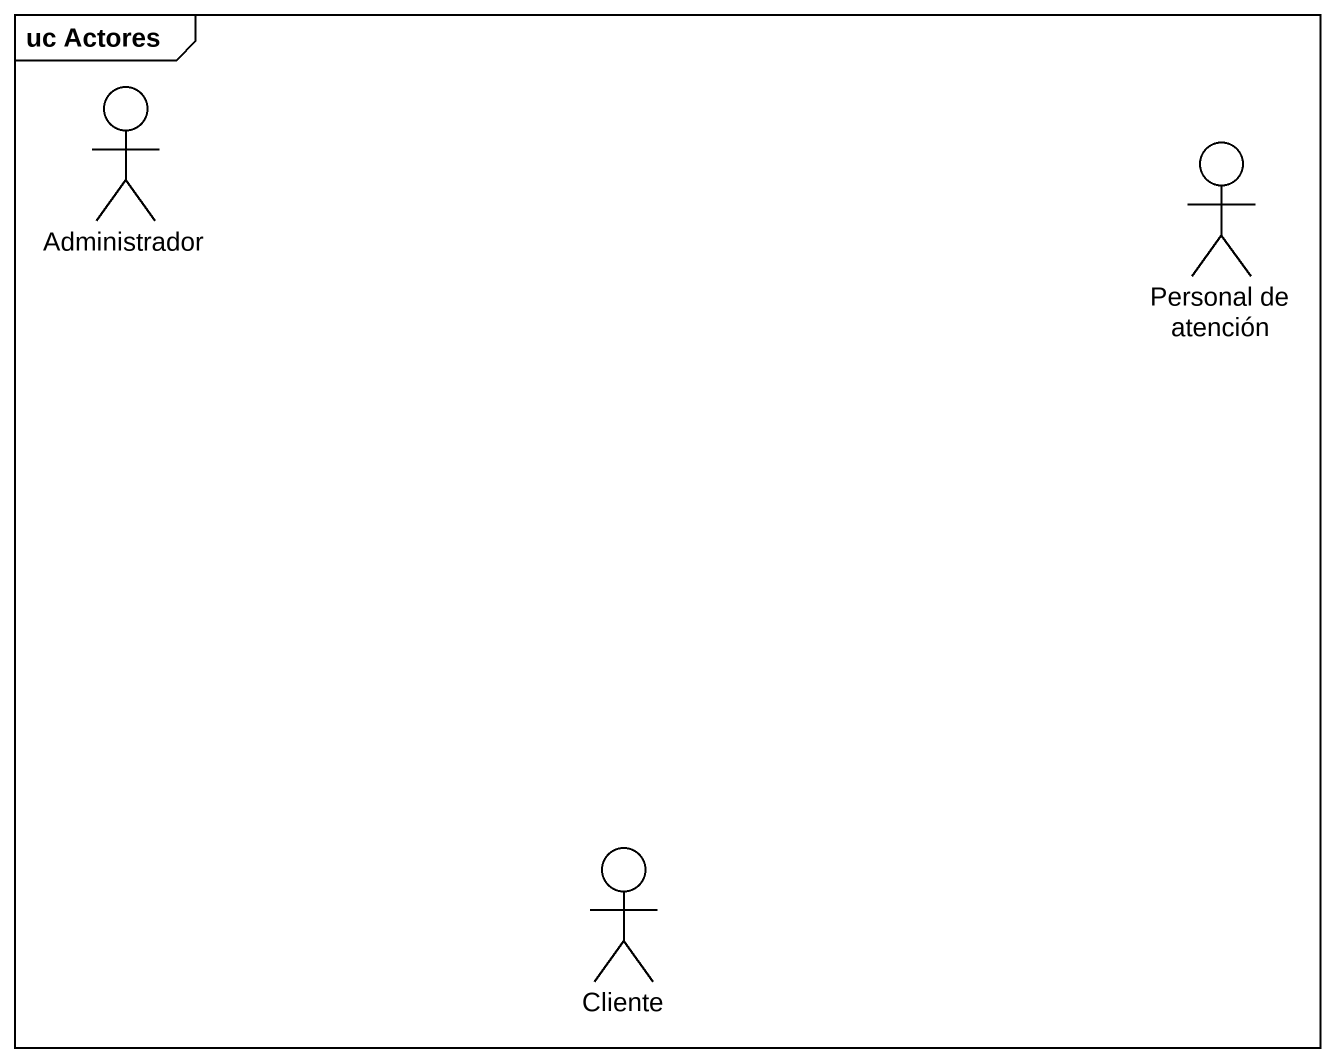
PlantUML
@startuml
mainframe uc Actores
actor Administrador
actor "Personal de atención" as Personal_de_atención
actor Cliente
@enduml
